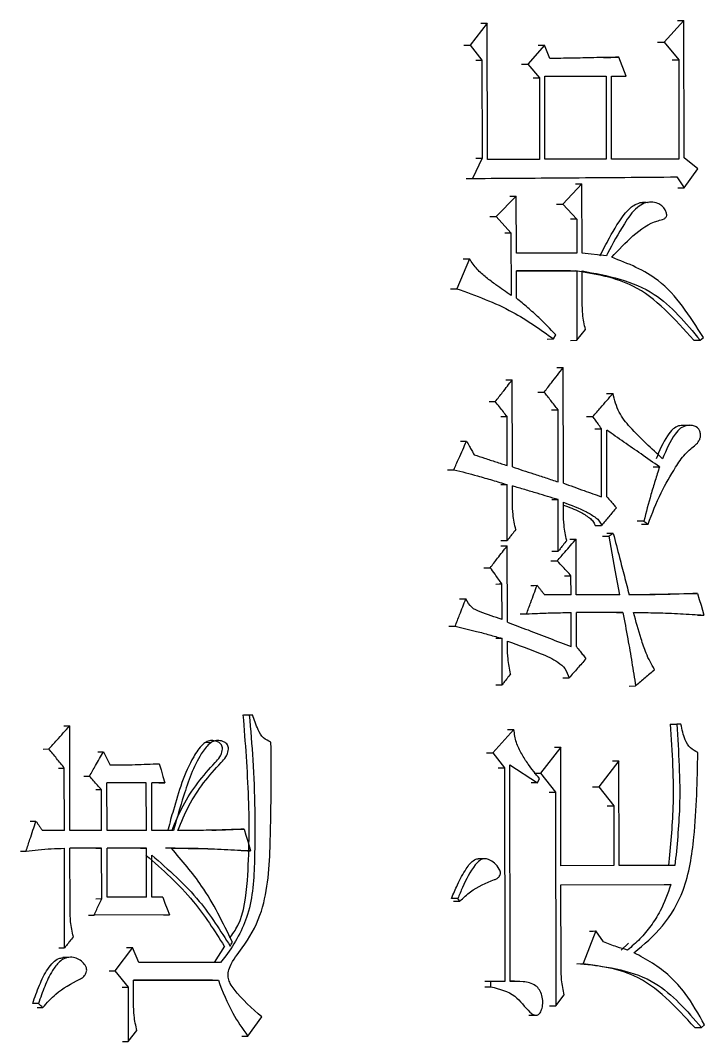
# Model space of a CAD drawing. Header units: millimetres. Extents: x 2104 to 4053, y 855 to 2233.
# Drawn here: x 2979.87 to 2985.31, y 1054.64 to 1062.76 of the extents above; entities that cross this region are included whole.
import ezdxf

# ---------------------------------------------------------------- set-up
doc = ezdxf.new("R2010")
doc.units = ezdxf.units.MM

msp = doc.modelspace()

# ---------------------------------------------------------------- linework, layer by layer
at = {"color": 7, "linetype": 'Continuous', "lineweight": 25}
for p, q in [((2983.5788, 1062.7344), (2983.4435, 1062.5612)), ((2983.5807, 1061.6527), (2983.5788, 1062.7344)), ((2985.1437, 1062.757), (2984.9851, 1062.5838)), ((2985.1455, 1061.6645), (2985.1437, 1062.757)), ((2984.9851, 1062.5838), (2985.1024, 1062.4433)), ((2983.4435, 1062.5612), (2983.537, 1062.4423)), ((2984.0357, 1062.5616), (2983.9009, 1062.4101)), ((2984.0781, 1062.4535), (2984.0357, 1062.5616)), ((2983.537, 1062.4423), (2983.5383, 1061.6635)), ((2983.9009, 1062.4101), (2983.994, 1062.302)), ((2984.5038, 1062.4621), (2984.5619, 1062.4633)), ((2984.684, 1062.3132), (2984.625, 1062.4646)), ((2985.1024, 1062.4433), (2985.1038, 1061.6536)), ((2983.994, 1062.302), (2983.9951, 1061.6529)), ((2984.0361, 1062.3128), (2984.5245, 1062.3131)), ((2984.0373, 1061.653), (2984.0361, 1062.3128)), ((2984.4734, 1062.3129), (2984.5245, 1062.3131)), ((2984.5245, 1062.3131), (2984.5256, 1061.6533)), ((2984.5665, 1062.3131), (2984.684, 1062.3132)), ((2984.5676, 1061.6533), (2984.5665, 1062.3131)), ((2984.6327, 1062.313), (2984.684, 1062.3132)), ((2983.5383, 1061.6635), (2983.4623, 1061.5012)), ((2983.4885, 1061.6632), (2983.5383, 1061.6635)), ((2983.9951, 1061.6529), (2983.5807, 1061.6527)), ((2984.5256, 1061.6533), (2984.0373, 1061.653)), ((2985.1038, 1061.6536), (2984.5676, 1061.6533)), ((2985.2542, 1061.578), (2985.1455, 1061.6645)), ((2985.0873, 1061.513), (2985.1459, 1061.4265)), ((2985.1459, 1061.4265), (2985.2542, 1061.578)), ((2984.3325, 1061.4584), (2984.1812, 1061.2961)), ((2984.3335, 1060.9068), (2984.3325, 1061.4584)), ((2983.8097, 1061.3608), (2983.6492, 1061.1984)), ((2983.8105, 1060.9064), (2983.8097, 1061.3608)), ((2984.1812, 1061.2961), (2984.2909, 1061.1772)), ((2984.8409, 1061.3073), (2984.7891, 1061.307)), ((2983.6492, 1061.1984), (2983.7679, 1061.0687)), ((2984.2909, 1061.1772), (2984.2402, 1061.1769)), ((2984.2909, 1061.1772), (2984.2914, 1060.9067)), ((2983.7679, 1061.0687), (2983.7688, 1060.5711)), ((2983.4379, 1060.8629), (2983.3365, 1060.6249)), ((2983.3883, 1060.8627), (2983.4379, 1060.863)), ((2984.2914, 1060.9067), (2983.8105, 1060.9064)), ((2984.5269, 1060.8852), (2984.3335, 1060.9068)), ((2983.8107, 1060.7658), (2984.2916, 1060.7661)), ((2984.2406, 1060.7659), (2983.8107, 1060.7656)), ((2983.8111, 1060.5495), (2983.8107, 1060.7658)), ((2984.2409, 1060.7659), (2984.2916, 1060.7661)), ((2984.2916, 1060.7661), (2984.2926, 1060.2144)), ((2984.3341, 1060.5173), (2984.3337, 1060.7661)), ((2983.2869, 1060.6245), (2983.3364, 1060.6248)), ((2984.2926, 1060.2144), (2984.3597, 1060.301)), ((2984.0566, 1060.2249), (2984.1072, 1060.2251)), ((2984.1072, 1060.2251), (2984.124, 1060.2576)), ((2984.2418, 1060.2142), (2984.2926, 1060.2144)), ((2985.2209, 1060.2148), (2985.2732, 1060.215)), ((2985.2732, 1060.215), (2985.2982, 1060.2367)), ((2984.185, 1059.0785), (2984.1834, 1059.998)), ((2983.7795, 1059.2081), (2983.7784, 1059.9004)), ((2983.5933, 1059.727), (2983.6432, 1059.7272)), ((2983.9815, 1059.803), (2984.032, 1059.8032)), ((2984.5278, 1059.7925), (2984.5792, 1059.7928)), ((2984.1428, 1059.0893), (2984.1419, 1059.6627)), ((2983.7372, 1059.2189), (2983.7366, 1059.6083)), ((2984.3689, 1059.6085), (2984.4198, 1059.6087)), ((2984.4881, 1058.9706), (2984.4872, 1059.5114)), ((2984.5302, 1058.9706), (2984.5293, 1059.5006)), ((2985.1925, 1059.5387), (2985.1402, 1059.5384)), ((2983.264, 1059.1859), (2983.3135, 1059.1862)), ((2984.8973, 1059.2086), (2984.949, 1059.2088)), ((2983.6875, 1059.0672), (2983.7375, 1059.0674)), ((2983.7382, 1058.6239), (2983.7375, 1059.0674)), ((2983.78, 1058.9269), (2983.7798, 1059.0567)), ((2984.0925, 1058.9485), (2984.1431, 1058.9487)), ((2984.1438, 1058.5377), (2984.1431, 1058.9487)), ((2984.1854, 1058.8406), (2984.1853, 1058.9271)), ((2984.8241, 1058.776), (2984.7726, 1058.7758)), ((2984.4375, 1058.7431), (2984.4885, 1058.7433)), ((2984.5811, 1058.6785), (2984.5299, 1058.6783)), ((2983.6879, 1058.6237), (2983.7382, 1058.6239)), ((2984.2876, 1058.1916), (2984.2868, 1058.6351)), ((2984.4964, 1058.6566), (2984.5475, 1058.6569)), ((2983.7393, 1057.9749), (2983.7383, 1058.5807)), ((2984.0932, 1058.5374), (2984.1438, 1058.5377)), ((2984.0849, 1058.4617), (2984.1355, 1058.4619)), ((2983.5533, 1058.4073), (2983.6031, 1058.4075)), ((2984.1945, 1058.3428), (2984.2452, 1058.343)), ((2984.2455, 1058.1916), (2984.2452, 1058.343)), ((2983.697, 1057.9965), (2983.6965, 1058.2778)), ((2984.2455, 1058.1916), (2984.0347, 1058.1914)), ((2984.6323, 1058.1918), (2984.2876, 1058.1916)), ((2985.0846, 1058.1987), (2985.1993, 1058.2027)), ((2983.359, 1058.1585), (2983.4086, 1058.1587)), ((2984.2462, 1057.7805), (2984.2457, 1058.0509)), ((2984.6577, 1058.0512), (2984.2878, 1058.051)), ((2984.2883, 1057.7805), (2984.2878, 1058.051)), ((2984.6064, 1058.0509), (2984.6577, 1058.0512)), ((2985.2498, 1058.0297), (2985.3019, 1058.0299)), ((2983.6972, 1057.8451), (2983.6473, 1057.8448)), ((2983.6979, 1057.4773), (2983.6972, 1057.8451)), ((2983.7397, 1057.7802), (2983.7396, 1057.8235)), ((2984.179, 1057.5314), (2984.2297, 1057.5317)), ((2983.6479, 1057.477), (2983.6979, 1057.4773)), ((2984.7079, 1057.4669), (2984.7593, 1057.4671)), ((2981.6398, 1057.2377), (2981.6872, 1057.238)), ((2981.6872, 1057.238), (2981.713, 1057.238)), ((2980.2605, 1056.3174), (2980.2591, 1057.1504)), ((2985.0342, 1057.1642), (2985.0863, 1057.1644)), ((2985.1197, 1057.1644), (2985.0863, 1057.1644)), ((2983.7915, 1057.1204), (2983.6226, 1056.9364)), ((2983.7415, 1057.1202), (2983.7916, 1057.1204)), ((2980.0485, 1056.9661), (2980.0939, 1056.9664)), ((2981.383, 1057.0167), (2981.3356, 1057.0164)), ((2984.1633, 1056.98), (2984.0034, 1056.7744)), ((2984.1649, 1056.0389), (2984.1633, 1056.98)), ((2983.6226, 1056.9364), (2983.7159, 1056.8174)), ((2980.217, 1056.3174), (2980.2161, 1056.815)), ((2983.7159, 1056.8174), (2983.7188, 1055.1191)), ((2983.7611, 1055.1191), (2983.7582, 1056.8391)), ((2983.7582, 1056.8391), (2983.9782, 1056.6986)), ((2984.6261, 1056.8721), (2984.4668, 1056.6665)), ((2984.6275, 1056.0392), (2984.6261, 1056.8721)), ((2980.3705, 1056.75), (2980.4163, 1056.7503)), ((2983.9782, 1056.6986), (2983.995, 1056.7311)), ((2984.0034, 1056.7744), (2984.1217, 1056.623)), ((2980.5121, 1056.6422), (2980.4662, 1056.6419)), ((2980.5127, 1056.3176), (2980.5121, 1056.6422)), ((2980.8677, 1056.6965), (2980.5554, 1056.6963)), ((2980.5561, 1056.3177), (2980.5554, 1056.6963)), ((2980.8677, 1056.6965), (2980.8213, 1056.6963)), ((2980.8683, 1056.3179), (2980.8677, 1056.6965)), ((2981.0149, 1056.6966), (2980.911, 1056.6965)), ((2980.9117, 1056.3179), (2980.911, 1056.6965)), ((2980.9683, 1056.6964), (2981.0149, 1056.6966)), ((2983.9782, 1056.6986), (2983.9278, 1056.6984)), ((2984.4668, 1056.6665), (2984.5847, 1056.5151)), ((2984.1217, 1056.623), (2984.1246, 1054.9247)), ((2984.5847, 1056.5151), (2984.5855, 1056.0391)), ((2980.217, 1056.3174), (2980.0427, 1056.3173)), ((2980.5127, 1056.3176), (2980.2605, 1056.3174)), ((2980.8683, 1056.3179), (2980.5561, 1056.3177)), ((2981.0847, 1056.3181), (2980.9117, 1056.3179)), ((2981.3888, 1056.3215), (2981.2387, 1056.3187)), ((2981.5981, 1056.329), (2981.6457, 1056.3293)), ((2980.2185, 1055.3871), (2980.2172, 1056.1768)), ((2980.5129, 1056.177), (2980.2607, 1056.1768)), ((2980.2616, 1055.69), (2980.2607, 1056.1768)), ((2980.467, 1056.1768), (2980.5129, 1056.177)), ((2980.5136, 1055.7768), (2980.5129, 1056.177)), ((2980.8686, 1056.1773), (2980.5563, 1056.177)), ((2980.557, 1055.7876), (2980.5563, 1056.177)), ((2980.8222, 1056.177), (2980.8686, 1056.1773)), ((2980.8692, 1055.7878), (2980.8686, 1056.1773)), ((2981.6976, 1056.1562), (2981.6502, 1056.156)), ((2980.9126, 1055.7879), (2980.912, 1056.1231)), ((2983.5571, 1056.0944), (2983.507, 1056.0941)), ((2984.5855, 1056.0391), (2984.1649, 1056.0389)), ((2985.0715, 1056.0394), (2984.6275, 1056.0392)), ((2984.1651, 1055.8874), (2985.0383, 1055.888)), ((2984.1663, 1055.2276), (2984.1651, 1055.8874)), ((2980.4677, 1055.7765), (2980.5136, 1055.7768)), ((2980.8692, 1055.7878), (2980.557, 1055.7876)), ((2980.9991, 1055.7879), (2980.9126, 1055.7879)), ((2983.3447, 1055.7788), (2983.2949, 1055.7785)), ((2983.3617, 1055.7572), (2983.3447, 1055.7788)), ((2981.0513, 1055.6474), (2980.453, 1055.6469)), ((2981.0047, 1055.6471), (2981.0513, 1055.6474)), ((2984.4436, 1055.5198), (2984.3431, 1055.2601)), ((2984.5026, 1055.4333), (2984.4436, 1055.5198)), ((2984.703, 1055.4221), (2984.6442, 1055.3683)), ((2980.173, 1055.3869), (2980.2185, 1055.3871)), ((2980.7573, 1055.3875), (2980.6188, 1055.2035)), ((2980.8095, 1055.2686), (2980.7573, 1055.3875)), ((2981.4108, 1055.2686), (2981.4921, 1055.3987)), ((2980.2509, 1055.3103), (2980.205, 1055.3101)), ((2981.4579, 1055.269), (2980.8095, 1055.2686)), ((2984.2919, 1055.2598), (2984.3431, 1055.2601)), ((2980.6188, 1055.2035), (2980.7231, 1055.0738)), ((2980.7664, 1055.1279), (2981.4409, 1055.1284)), ((2981.3935, 1055.1282), (2980.7664, 1055.1277)), ((2980.7667, 1054.944), (2980.7664, 1055.1279)), ((2981.3936, 1055.1282), (2981.4409, 1055.1284)), ((2983.6087, 1055.1191), (2983.5589, 1055.1188)), ((2983.6088, 1055.0758), (2983.6087, 1055.1191)), ((2983.7188, 1055.1191), (2983.6087, 1055.1191)), ((2983.7967, 1055.1203), (2983.7611, 1055.1202)), ((2980.7231, 1055.0738), (2980.7238, 1054.6411)), ((2983.559, 1055.0756), (2983.6088, 1055.0758)), ((2984.1246, 1054.9247), (2984.1919, 1055.0113)), ((2979.9996, 1054.9108), (2980.0451, 1054.911)), ((2984.0741, 1054.9244), (2984.1246, 1054.9247)), ((2981.6743, 1054.6851), (2981.7859, 1054.8366)), ((2983.9103, 1054.8501), (2983.9606, 1054.8504)), ((2985.2825, 1054.7523), (2985.3075, 1054.7739)), ((2980.7238, 1054.6411), (2980.7931, 1054.7277)), ((2985.2301, 1054.752), (2985.2825, 1054.7523)), ((2980.6777, 1054.6409), (2980.7238, 1054.6411))]:
    msp.add_line(p, q, dxfattribs=at)
at = {"color": 7, "linetype": 'Continuous', "lineweight": 25, "flags": 128}
for points in [[(2983.529, 1062.7342), (2983.5568, 1062.7343), (2983.5788, 1062.7344)], [(2985.0917, 1062.7567), (2985.1207, 1062.7569), (2985.1437, 1062.757)], [(2984.9332, 1062.5836), (2984.9623, 1062.5837), (2984.9851, 1062.5838)], [(2983.3939, 1062.561), (2983.4215, 1062.5611), (2983.4435, 1062.5612)], [(2983.9853, 1062.5614), (2984.0134, 1062.5615), (2984.0357, 1062.5616)], [(2983.4872, 1062.4421), (2983.5149, 1062.4422), (2983.537, 1062.4423)], [(2983.8506, 1062.4098), (2983.8786, 1062.41), (2983.9009, 1062.4101)], [(2984.5735, 1062.4644), (2984.6023, 1062.4645), (2984.625, 1062.4646)], [(2985.0505, 1062.443), (2985.0795, 1062.4432), (2985.1024, 1062.4433)], [(2983.9436, 1062.3017), (2983.9717, 1062.3019), (2983.994, 1062.302)], [(2983.4126, 1061.5009), (2983.4403, 1061.5011), (2983.4623, 1061.5012)], [(2984.2817, 1061.4582), (2984.31, 1061.4583), (2984.3325, 1061.4584)], [(2983.7596, 1061.3605), (2983.7875, 1061.3607), (2983.8097, 1061.3608)], [(2985.0938, 1061.4262), (2985.123, 1061.4264), (2985.1459, 1061.4265)], [(2984.1306, 1061.2958), (2984.1588, 1061.296), (2984.1812, 1061.2961)], [(2983.5993, 1061.1982), (2983.6271, 1061.1983), (2983.6492, 1061.1984)], [(2983.7178, 1061.0684), (2983.7457, 1061.0686), (2983.7679, 1061.0687)], [(2984.1325, 1059.9978), (2984.161, 1059.9979), (2984.1834, 1059.998)], [(2983.7283, 1059.9002), (2983.7562, 1059.9003), (2983.7784, 1059.9004)], [(2984.0913, 1059.6624), (2984.1195, 1059.6625), (2984.1419, 1059.6627)], [(2983.6862, 1059.6081), (2983.7144, 1059.6082), (2983.7366, 1059.6083)], [(2984.4359, 1059.5112), (2984.4647, 1059.5113), (2984.4872, 1059.5114)], [(2983.3653, 1059.4132), (2983.393, 1059.4133), (2983.4149, 1059.4134)], [(2984.8062, 1058.7542), (2984.8291, 1058.7543), (2984.8434, 1058.7544), (2984.8577, 1058.7544)], [(2984.2361, 1058.6349), (2984.2644, 1058.635), (2984.2868, 1058.6351)], [(2984.6323, 1058.1918), (2984.5966, 1058.3875), (2984.5721, 1058.5222), (2984.5475, 1058.6569)], [(2983.6883, 1058.5804), (2983.7162, 1058.5806), (2983.7383, 1058.5807)], [(2983.6465, 1058.2775), (2983.6744, 1058.2777), (2983.6965, 1058.2778)], [(2983.9251, 1058.2669), (2983.9532, 1058.267), (2983.9755, 1058.2671)], [(2985.1993, 1058.2027), (2985.2286, 1058.2029), (2985.2516, 1058.203)], [(2985.2516, 1058.203), (2985.2654, 1058.1556), (2985.2791, 1058.1083), (2985.3019, 1058.0299)], [(2983.8409, 1058.0397), (2983.8692, 1058.0398), (2983.8914, 1058.0399)], [(2983.2746, 1057.9419), (2983.3022, 1057.9421), (2983.3241, 1057.9422)], [(2980.2135, 1057.1501), (2980.2389, 1057.1503), (2980.2591, 1057.1504)], [(2984.1127, 1056.9797), (2984.1409, 1056.9799), (2984.1633, 1056.98)], [(2980.483, 1056.9448), (2980.5087, 1056.9449), (2980.529, 1056.945)], [(2980.529, 1056.945), (2980.5502, 1056.9011), (2980.5657, 1056.869), (2980.5813, 1056.8369)], [(2983.5727, 1056.9361), (2983.6005, 1056.9363), (2983.6226, 1056.9364)], [(2980.1706, 1056.8148), (2980.196, 1056.8149), (2980.2161, 1056.815)], [(2980.9249, 1056.8478), (2980.9508, 1056.8479), (2980.9714, 1056.848)], [(2980.9714, 1056.848), (2980.985, 1056.8005), (2981, 1056.7485), (2981.0149, 1056.6966)], [(2983.6659, 1056.8172), (2983.6938, 1056.8173), (2983.7159, 1056.8174)], [(2984.5749, 1056.8718), (2984.6035, 1056.872), (2984.6261, 1056.8721)], [(2983.953, 1056.7741), (2983.9811, 1056.7742), (2984.0034, 1056.7744)], [(2984.4158, 1056.6662), (2984.4443, 1056.6664), (2984.4668, 1056.6665)], [(2984.0712, 1056.6227), (2984.0994, 1056.6229), (2984.1217, 1056.623)], [(2984.5336, 1056.5148), (2984.5621, 1056.515), (2984.5847, 1056.5151)], [(2979.945, 1056.3927), (2979.9703, 1056.3929), (2979.9903, 1056.393)], [(2981.6457, 1056.3293), (2981.6599, 1056.2819), (2981.6741, 1056.2346), (2981.6976, 1056.1562)], [(2979.867, 1056.1547), (2979.8922, 1056.1548), (2979.9122, 1056.1549)], [(2985.0383, 1055.888), (2985.0217, 1055.8879), (2985.004, 1055.8878), (2984.9865, 1055.8877)], [(2980.9991, 1055.7879), (2981.0162, 1055.7418), (2981.0338, 1055.6946), (2981.0513, 1055.6474)], [(2983.3118, 1055.7569), (2983.3293, 1055.757), (2983.3455, 1055.7571), (2983.3617, 1055.7572)], [(2980.4071, 1055.6467), (2980.4327, 1055.6468), (2980.453, 1055.6469)], [(2984.3926, 1055.5196), (2984.421, 1055.5197), (2984.4436, 1055.5198)], [(2981.5353, 1055.3989), (2981.5438, 1055.4151), (2981.5524, 1055.4313)], [(2980.711, 1055.3873), (2980.7368, 1055.3874), (2980.7573, 1055.3875)], [(2980.5727, 1055.2033), (2980.5984, 1055.2034), (2980.6188, 1055.2035)], [(2980.6769, 1055.0736), (2980.7027, 1055.0737), (2980.7231, 1055.0738)], [(2980.0102, 1054.9435), (2979.9985, 1054.9434), (2979.9868, 1054.9433), (2979.9649, 1054.9432)], [(2981.6269, 1054.6848), (2981.6387, 1054.6849), (2981.6507, 1054.685), (2981.6743, 1054.6851)]]:
    msp.add_lwpolyline(points, dxfattribs=at)
at = {"color": 7, "linetype": 'Continuous', "lineweight": 25}
for points, knots in [([(2984.625, 1062.4646), (2984.5586, 1062.4633), (2984.4344, 1062.4607), (2984.252, 1062.457), (2984.1361, 1062.4547), (2984.0781, 1062.4535)], [0, 0, 0, 0, 0.365157, 0.682577, 1, 1, 1, 1]), ([(2983.4623, 1061.5012), (2983.7276, 1061.5029), (2984.1325, 1061.5056), (2984.6732, 1061.5096), (2984.9493, 1061.5119), (2985.0873, 1061.513)], [0, 0, 0, 0, 0.487242, 0.743616, 1, 1, 1, 1]), ([(2984.4756, 1060.885), (2984.5003, 1060.933), (2984.5617, 1061.0523), (2984.6451, 1061.1929), (2984.7345, 1061.2876), (2984.798, 1061.3117), (2984.8397, 1061.3163), (2984.8592, 1061.309), (2984.8601, 1061.3087)], [0, 0, 0, 0, 0.257229, 0.638919, 0.785449, 0.890225, 0.994686, 1, 1, 1, 1]), ([(2984.5688, 1060.8746), (2984.6234, 1060.9331), (2984.7332, 1061.0506), (2984.8789, 1061.1551), (2984.9739, 1061.174), (2984.9948, 1061.1864), (2985.0019, 1061.1938), (2985.0056, 1061.2024), (2985.0069, 1061.2134), (2985.0042, 1061.2305), (2984.9925, 1061.2563), (2984.9695, 1061.2844), (2984.9308, 1061.3073), (2984.8819, 1061.3152), (2984.8248, 1061.3068), (2984.7448, 1061.2552), (2984.6481, 1061.1137), (2984.5741, 1060.9789), (2984.5299, 1060.8913), (2984.5269, 1060.8852)], [0, 0, 0, 0, 0.18163, 0.364882, 0.405351, 0.414707, 0.422093, 0.428253, 0.434385, 0.444972, 0.464049, 0.494572, 0.524891, 0.568286, 0.613424, 0.66332, 0.787219, 0.985383, 1, 1, 1, 1]), ([(2983.7688, 1060.5711), (2983.7285, 1060.5992), (2983.662, 1060.6455), (2983.5705, 1060.7125), (2983.4956, 1060.7771), (2983.4573, 1060.8342), (2983.4379, 1060.863)], [0, 0, 0, 0, 0.3368644, 0.5553727, 0.7756395, 1, 1, 1, 1]), ([(2985.2982, 1060.2367), (2985.1905, 1060.407), (2985.0007, 1060.7073), (2984.6993, 1060.824), (2984.5689, 1060.8744)], [0, 0, 0, 0, 0.56753, 1, 1, 1, 1]), ([(2985.2209, 1060.2148), (2985.0704, 1060.3838), (2984.8045, 1060.6825), (2984.4405, 1060.7406), (2984.2826, 1060.7659)], [0, 0, 0, 0, 0.566016, 1, 1, 1, 1]), ([(2984.3337, 1060.7661), (2984.5357, 1060.7282), (2984.9019, 1060.6594), (2985.1583, 1060.3525), (2985.2732, 1060.215)], [0, 0, 0, 0, 0.551707, 1, 1, 1, 1]), ([(2983.3365, 1060.6248), (2983.4877, 1060.5703), (2983.7592, 1060.4724), (2984.0003, 1060.3011), (2984.1072, 1060.2251)], [0, 0, 0, 0, 0.556947, 1, 1, 1, 1]), ([(2984.124, 1060.2576), (2984.0798, 1060.3042), (2984.0082, 1060.3797), (2983.9018, 1060.4744), (2983.8413, 1060.5244), (2983.8111, 1060.5495)], [0, 0, 0, 0, 0.4457179, 0.7226555, 1, 1, 1, 1]), ([(2984.3597, 1060.301), (2984.3513, 1060.3408), (2984.3362, 1060.4119), (2984.3348, 1060.4851), (2984.3341, 1060.5173)], [0, 0, 0, 0, 0.558835, 1, 1, 1, 1]), ([(2984.032, 1059.8032), (2984.0512, 1059.8279), (2984.0861, 1059.8728), (2984.1366, 1059.9377), (2984.1678, 1059.9779), (2984.1834, 1059.998)], [0, 0, 0, 0, 0.380765, 0.690382, 1, 1, 1, 1]), ([(2983.6432, 1059.7272), (2983.6625, 1059.752), (2983.6947, 1059.7932), (2983.7398, 1059.8509), (2983.7655, 1059.8839), (2983.7784, 1059.9004)], [0, 0, 0, 0, 0.4283605, 0.7141801, 1, 1, 1, 1]), ([(2983.7366, 1059.6083), (2983.7269, 1059.6207), (2983.7065, 1059.6467), (2983.6754, 1059.6863), (2983.654, 1059.7136), (2983.6432, 1059.7272)], [0, 0, 0, 0, 0.311538, 0.655769, 1, 1, 1, 1]), ([(2984.1419, 1059.6627), (2984.1322, 1059.675), (2984.1129, 1059.6997), (2984.0763, 1059.7466), (2984.0493, 1059.7811), (2984.032, 1059.8032)], [0, 0, 0, 0, 0.2636094, 0.5272188, 1, 1, 1, 1]), ([(2984.4198, 1059.6087), (2984.4401, 1059.6322), (2984.4769, 1059.6746), (2984.53, 1059.7359), (2984.5628, 1059.7738), (2984.5792, 1059.7927)], [0, 0, 0, 0, 0.382246, 0.691123, 1, 1, 1, 1]), ([(2984.974, 1059.2737), (2984.8862, 1059.3537), (2984.7634, 1059.4656), (2984.6184, 1059.6379), (2984.5924, 1059.7407), (2984.5792, 1059.7927)], [0, 0, 0, 0, 0.5534418, 0.7739919, 1, 1, 1, 1]), ([(2984.4872, 1059.5114), (2984.4782, 1059.5244), (2984.4625, 1059.5471), (2984.44, 1059.5795), (2984.4265, 1059.599), (2984.4198, 1059.6087)], [0, 0, 0, 0, 0.400148, 0.700074, 1, 1, 1, 1]), ([(2984.949, 1059.2088), (2984.9, 1059.2429), (2984.8056, 1059.3086), (2984.6657, 1059.4059), (2984.5747, 1059.4691), (2984.5293, 1059.5006)], [0, 0, 0, 0, 0.350841, 0.67542, 1, 1, 1, 1]), ([(2984.8577, 1058.7544), (2984.8905, 1058.8383), (2984.9524, 1058.9963), (2985.0577, 1059.1771), (2985.1362, 1059.2957), (2985.1939, 1059.3503), (2985.2341, 1059.3802), (2985.2611, 1059.409), (2985.2739, 1059.4387), (2985.2762, 1059.4658), (2985.271, 1059.4919), (2985.2588, 1059.513), (2985.2383, 1059.5293), (2985.2057, 1059.5398), (2985.1618, 1059.5395), (2985.112, 1059.5169), (2985.0392, 1059.4327), (2985.0023, 1059.3428), (2984.974, 1059.2737)], [0, 0, 0, 0, 0.1973577, 0.3716218, 0.4684312, 0.5172077, 0.5568316, 0.5884152, 0.6075284, 0.6266788, 0.6455739, 0.6637703, 0.6799899, 0.7065693, 0.7475335, 0.7882241, 0.8372977, 1, 1, 1, 1]), ([(2985.14, 1059.5381), (2985.1269, 1059.5375), (2985.0978, 1059.5363), (2985.051, 1059.5089), (2984.9845, 1059.4235), (2984.9485, 1059.337), (2984.9221, 1059.2735)], [0, 0, 0, 0, 0.1173074, 0.2617797, 0.4577595, 1, 1, 1, 1]), ([(2983.3135, 1059.1862), (2983.3267, 1059.2158), (2983.3502, 1059.2685), (2983.384, 1059.3442), (2983.4046, 1059.3903), (2983.4149, 1059.4134)], [0, 0, 0, 0, 0.391005, 0.695503, 1, 1, 1, 1]), ([(2983.4149, 1059.4134), (2983.4227, 1059.3993), (2983.4365, 1059.3743), (2983.4563, 1059.3382), (2983.4684, 1059.3162), (2983.4745, 1059.3053)], [0, 0, 0, 0, 0.39045, 0.695225, 1, 1, 1, 1]), ([(2983.4745, 1059.3053), (2983.5023, 1059.2961), (2983.56, 1059.2772), (2983.6476, 1059.2484), (2983.7073, 1059.2287), (2983.7372, 1059.2189)], [0, 0, 0, 0, 0.316836, 0.658418, 1, 1, 1, 1]), ([(2983.3135, 1059.1862), (2983.3765, 1059.1702), (2983.4792, 1059.1442), (2983.6202, 1059.1031), (2983.6984, 1059.0793), (2983.7375, 1059.0674)], [0, 0, 0, 0, 0.443258, 0.721609, 1, 1, 1, 1]), ([(2983.7795, 1059.2081), (2983.835, 1059.19), (2983.9233, 1059.1612), (2984.0444, 1059.1216), (2984.11, 1059.1001), (2984.1428, 1059.0893)], [0, 0, 0, 0, 0.457133, 0.728566, 1, 1, 1, 1]), ([(2984.949, 1059.2088), (2984.9374, 1059.1723), (2984.9142, 1059.0993), (2984.8704, 1058.9558), (2984.8425, 1058.8473), (2984.8241, 1058.776)], [0, 0, 0, 0, 0.255842, 0.511695, 1, 1, 1, 1]), ([(2984.185, 1059.0785), (2984.2124, 1059.0688), (2984.2673, 1059.0493), (2984.3684, 1059.0133), (2984.442, 1058.987), (2984.4881, 1058.9706)], [0, 0, 0, 0, 0.271219, 0.542438, 1, 1, 1, 1]), ([(2984.1431, 1058.9487), (2984.0874, 1058.9653), (2983.9991, 1058.9915), (2983.878, 1059.0275), (2983.8125, 1059.0469), (2983.7798, 1059.0567)], [0, 0, 0, 0, 0.460095, 0.730047, 1, 1, 1, 1]), ([(2983.8057, 1058.7105), (2983.7973, 1058.7503), (2983.7821, 1058.8214), (2983.7807, 1058.8946), (2983.78, 1058.9269)], [0, 0, 0, 0, 0.558835, 1, 1, 1, 1]), ([(2984.1853, 1058.9271), (2984.2471, 1058.9043), (2984.3363, 1058.8714), (2984.4291, 1058.8157), (2984.4724, 1058.7803), (2984.4831, 1058.7558), (2984.4885, 1058.7434)], [0, 0, 0, 0, 0.5541785, 0.8003972, 0.8992106, 1, 1, 1, 1]), ([(2984.5302, 1058.9706), (2984.5404, 1058.9589), (2984.5581, 1058.9387), (2984.5834, 1058.9098), (2984.5984, 1058.8927), (2984.6059, 1058.8841)], [0, 0, 0, 0, 0.404836, 0.702418, 1, 1, 1, 1]), ([(2984.1853, 1058.9055), (2984.2297, 1058.8889), (2984.3014, 1058.8621), (2984.3778, 1058.8155), (2984.4212, 1058.78), (2984.4318, 1058.7555), (2984.4372, 1058.7431)], [0, 0, 0, 0, 0.472223, 0.763647, 0.880628, 1, 1, 1, 1]), ([(2984.211, 1058.6242), (2984.2026, 1058.664), (2984.1875, 1058.7351), (2984.186, 1058.8083), (2984.1854, 1058.8406)], [0, 0, 0, 0, 0.558835, 1, 1, 1, 1]), ([(2984.6059, 1058.8841), (2984.5959, 1058.8721), (2984.576, 1058.8483), (2984.5369, 1058.8014), (2984.5077, 1058.7664), (2984.4885, 1058.7434)], [0, 0, 0, 0, 0.254567, 0.509134, 1, 1, 1, 1]), ([(2983.8057, 1058.7105), (2983.7961, 1058.6982), (2983.78, 1058.6775), (2983.7575, 1058.6487), (2983.7447, 1058.6322), (2983.7382, 1058.6239)], [0, 0, 0, 0, 0.42836, 0.71418, 1, 1, 1, 1]), ([(2984.5811, 1058.6785), (2984.5977, 1058.6147), (2984.6271, 1058.5017), (2984.6694, 1058.3395), (2984.695, 1058.2411), (2984.7078, 1058.1918)], [0, 0, 0, 0, 0.393352, 0.696676, 1, 1, 1, 1]), ([(2984.1355, 1058.4619), (2984.1559, 1058.4853), (2984.1914, 1058.5258), (2984.2418, 1058.5836), (2984.2718, 1058.6179), (2984.2868, 1058.6351)], [0, 0, 0, 0, 0.404831, 0.702416, 1, 1, 1, 1]), ([(2984.211, 1058.6242), (2984.2014, 1058.6119), (2984.1854, 1058.5913), (2984.163, 1058.5624), (2984.1502, 1058.5459), (2984.1438, 1058.5377)], [0, 0, 0, 0, 0.42836, 0.71418, 1, 1, 1, 1]), ([(2983.6031, 1058.4075), (2983.6225, 1058.4322), (2983.6546, 1058.4735), (2983.6997, 1058.5312), (2983.7254, 1058.5642), (2983.7383, 1058.5807)], [0, 0, 0, 0, 0.42836, 0.71418, 1, 1, 1, 1]), ([(2984.2452, 1058.343), (2984.2347, 1058.3544), (2984.2137, 1058.3771), (2984.1772, 1058.4168), (2984.1511, 1058.445), (2984.1355, 1058.4619)], [0, 0, 0, 0, 0.286959, 0.573919, 1, 1, 1, 1]), ([(2983.6965, 1058.2778), (2983.6873, 1058.2906), (2983.6688, 1058.3162), (2983.6377, 1058.3595), (2983.6158, 1058.3899), (2983.6031, 1058.4075)], [0, 0, 0, 0, 0.296437, 0.592873, 1, 1, 1, 1]), ([(2983.8914, 1058.0399), (2983.9027, 1058.0705), (2983.9224, 1058.1237), (2983.9505, 1058.1994), (2983.9671, 1058.2446), (2983.9755, 1058.2671)], [0, 0, 0, 0, 0.404258, 0.702129, 1, 1, 1, 1]), ([(2983.9755, 1058.2671), (2983.9804, 1058.2608), (2983.9903, 1058.2482), (2984.0051, 1058.2293), (2984.0199, 1058.2104), (2984.0298, 1058.1977), (2984.0347, 1058.1914)], [0, 0, 0, 0, 0.25, 0.5, 0.75, 1, 1, 1, 1]), ([(2985.2516, 1058.203), (2985.1547, 1058.1991), (2985.0158, 1058.1935), (2984.8343, 1058.1921), (2984.75, 1058.1919), (2984.7078, 1058.1918)], [0, 0, 0, 0, 0.535662, 0.767824, 1, 1, 1, 1]), ([(2985.0849, 1058.1981), (2985.0834, 1058.198), (2985.0808, 1058.198), (2985.0374, 1058.1965), (2984.9173, 1058.1933), (2984.8097, 1058.1923), (2984.7515, 1058.192), (2984.7288, 1058.1919), (2984.7204, 1058.1919), (2984.7169, 1058.1919), (2984.717, 1058.1919), (2984.717, 1058.1919)], [0, 0, 0, 0, 0.038955, 0.06494, 0.50828, 0.783718, 0.908523, 0.94466, 0.981924, 0.997002, 1, 1, 1, 1]), ([(2983.3241, 1057.9422), (2983.3359, 1057.9726), (2983.356, 1058.0238), (2983.3841, 1058.096), (2983.4004, 1058.1377), (2983.4086, 1058.1586)], [0, 0, 0, 0, 0.4210481, 0.7105241, 1, 1, 1, 1]), ([(2983.697, 1057.9965), (2983.6389, 1058.0152), (2983.5578, 1058.0414), (2983.451, 1058.0862), (2983.4229, 1058.1343), (2983.4086, 1058.1586)], [0, 0, 0, 0, 0.554938, 0.774738, 1, 1, 1, 1]), ([(2983.8914, 1058.0399), (2983.9209, 1058.0415), (2983.9948, 1058.0454), (2984.1129, 1058.0494), (2984.2014, 1058.0504), (2984.2457, 1058.0509)], [0, 0, 0, 0, 0.249757, 0.624822, 1, 1, 1, 1]), ([(2984.6577, 1058.0512), (2984.6709, 1057.9815), (2984.6959, 1057.8497), (2984.7293, 1057.6548), (2984.7493, 1057.5297), (2984.7593, 1057.4671)], [0, 0, 0, 0, 0.359205, 0.679574, 1, 1, 1, 1]), ([(2984.7416, 1058.0512), (2984.8035, 1058.0508), (2984.9281, 1058.05), (2985.1149, 1058.0418), (2985.2396, 1058.0339), (2985.3019, 1058.0299)], [0, 0, 0, 0, 0.33056, 0.665221, 1, 1, 1, 1]), ([(2984.9097, 1057.5968), (2984.8855, 1057.6396), (2984.8418, 1057.7167), (2984.7935, 1057.8733), (2984.7619, 1057.9817), (2984.7416, 1058.0512)], [0, 0, 0, 0, 0.308167, 0.555958, 1, 1, 1, 1]), ([(2983.3241, 1057.9422), (2983.3812, 1057.929), (2983.4723, 1057.9081), (2983.5964, 1057.8741), (2983.6636, 1057.8547), (2983.6972, 1057.8451)], [0, 0, 0, 0, 0.455912, 0.727931, 1, 1, 1, 1]), ([(2983.7393, 1057.9749), (2983.794, 1057.954), (2983.906, 1057.9111), (2984.075, 1057.8463), (2984.1891, 1057.8024), (2984.2462, 1057.7805)], [0, 0, 0, 0, 0.323157, 0.661578, 1, 1, 1, 1]), ([(2983.7396, 1057.8235), (2983.8293, 1057.7916), (2983.966, 1057.7429), (2984.1205, 1057.6749), (2984.2019, 1057.6092), (2984.2203, 1057.5578), (2984.2297, 1057.5317)], [0, 0, 0, 0, 0.493627, 0.751972, 0.874128, 1, 1, 1, 1]), ([(2983.7654, 1057.5639), (2983.7569, 1057.6036), (2983.7418, 1057.6748), (2983.7403, 1057.7479), (2983.7397, 1057.7802)], [0, 0, 0, 0, 0.558835, 1, 1, 1, 1]), ([(2984.2883, 1057.7805), (2984.2979, 1057.7682), (2984.3154, 1057.7458), (2984.3407, 1057.7134), (2984.3564, 1057.6933), (2984.3642, 1057.6832)], [0, 0, 0, 0, 0.380769, 0.690385, 1, 1, 1, 1]), ([(2984.3642, 1057.6832), (2984.353, 1057.6706), (2984.3306, 1057.6453), (2984.297, 1057.6075), (2984.2634, 1057.5696), (2984.2409, 1057.5443), (2984.2297, 1057.5317)], [0, 0, 0, 0, 0.25, 0.5, 0.75, 1, 1, 1, 1]), ([(2983.7654, 1057.5639), (2983.7558, 1057.5515), (2983.7397, 1057.5309), (2983.7172, 1057.502), (2983.7043, 1057.4855), (2983.6979, 1057.4773)], [0, 0, 0, 0, 0.4283603, 0.7141801, 1, 1, 1, 1]), ([(2984.9097, 1057.5968), (2984.8847, 1057.5752), (2984.8346, 1057.532), (2984.7844, 1057.4888), (2984.7593, 1057.4671)], [0, 0, 0, 0, 0.499635, 1, 1, 1, 1]), ([(2981.6872, 1057.238), (2981.6972, 1057.1182), (2981.7295, 1056.7347), (2981.7385, 1056.2071), (2981.7087, 1055.6577), (2981.5607, 1055.3995), (2981.4721, 1055.2866), (2981.4581, 1055.2688)], [0, 0, 0, 0, 0.175955, 0.563795, 0.77802, 0.965061, 1, 1, 1, 1]), ([(2981.5321, 1055.4626), (2981.5547, 1055.4955), (2981.6441, 1055.6256), (2981.6868, 1056.0228), (2981.6905, 1056.5772), (2981.6566, 1057.0168), (2981.6395, 1057.2377)], [0, 0, 0, 0, 0.068592, 0.271381, 0.633799, 1, 1, 1, 1]), ([(2981.8596, 1057.0218), (2981.8383, 1057.031), (2981.7946, 1057.0501), (2981.7478, 1057.1335), (2981.7263, 1057.1981), (2981.713, 1057.238)], [0, 0, 0, 0, 0.266463, 0.547608, 1, 1, 1, 1]), ([(2980.0939, 1056.9664), (2980.115, 1056.9898), (2980.153, 1057.0322), (2980.2081, 1057.0935), (2980.2421, 1057.1314), (2980.2591, 1057.1504)], [0, 0, 0, 0, 0.382288, 0.691144, 1, 1, 1, 1]), ([(2985.0342, 1057.1642), (2985.0485, 1056.9437), (2985.0729, 1056.5677), (2985.0351, 1056.1938), (2985.0194, 1056.0392)], [0, 0, 0, 0, 0.586461, 1, 1, 1, 1]), ([(2985.0863, 1057.1644), (2985.1006, 1056.9439), (2985.125, 1056.568), (2985.0872, 1056.194), (2985.0715, 1056.0394)], [0, 0, 0, 0, 0.586461, 1, 1, 1, 1]), ([(2985.2537, 1056.9374), (2985.2334, 1056.9485), (2985.192, 1056.9712), (2985.1413, 1057.0522), (2985.128, 1057.1216), (2985.1197, 1057.1644)], [0, 0, 0, 0, 0.268928, 0.548046, 1, 1, 1, 1]), ([(2983.995, 1056.7311), (2983.9641, 1056.7686), (2983.9129, 1056.8307), (2983.8518, 1056.9273), (2983.8053, 1057.0169), (2983.7962, 1057.0857), (2983.7916, 1057.1204)], [0, 0, 0, 0, 0.334836, 0.553745, 0.775373, 1, 1, 1, 1]), ([(2980.2161, 1056.815), (2980.1958, 1056.8402), (2980.1652, 1056.8781), (2980.1245, 1056.9285), (2980.1041, 1056.9537), (2980.0939, 1056.9664)], [0, 0, 0, 0, 0.5, 0.75, 1, 1, 1, 1]), ([(2981.0724, 1056.3178), (2981.0998, 1056.3848), (2981.1831, 1056.5882), (2981.3311, 1056.7706), (2981.4519, 1056.8962), (2981.4694, 1056.9352), (2981.4748, 1056.9635), (2981.4732, 1056.9835), (2981.4662, 1057.0001), (2981.4513, 1057.0158), (2981.4244, 1057.0298), (2981.3892, 1057.0363), (2981.3494, 1057.0277), (2981.296, 1056.9879), (2981.1828, 1056.8147), (2981.1099, 1056.5768), (2981.0535, 1056.3761), (2981.0389, 1056.3218), (2981.0379, 1056.3178)], [0, 0, 0, 0, 0.1240749, 0.3766694, 0.4113218, 0.4353589, 0.4491075, 0.4595935, 0.4685264, 0.4795687, 0.4975901, 0.5244678, 0.5465191, 0.5733737, 0.6443618, 0.9043295, 0.9930061, 1, 1, 1, 1]), ([(2981.1194, 1056.3181), (2981.1468, 1056.385), (2981.2301, 1056.5883), (2981.3782, 1056.7709), (2981.4993, 1056.8963), (2981.5168, 1056.9354), (2981.5222, 1056.9636), (2981.5207, 1056.9836), (2981.5137, 1057.0003), (2981.4989, 1057.0159), (2981.472, 1057.03), (2981.4367, 1057.0365), (2981.3995, 1057.0285), (2981.3516, 1056.996), (2981.2537, 1056.8595), (2981.1712, 1056.6229), (2981.1106, 1056.4145), (2981.0859, 1056.3224), (2981.0847, 1056.3181)], [0, 0, 0, 0, 0.124007, 0.376465, 0.411268, 0.435218, 0.449016, 0.459492, 0.468414, 0.479423, 0.497391, 0.524308, 0.546398, 0.568411, 0.629484, 0.837717, 0.992417, 1, 1, 1, 1]), ([(2981.7859, 1054.8366), (2981.7085, 1054.9053), (2981.6178, 1054.9857), (2981.5364, 1055.0974), (2981.5178, 1055.1417), (2981.5169, 1055.1901), (2981.5477, 1055.2789), (2981.6587, 1055.4122), (2981.8257, 1055.7082), (2981.8639, 1056.2864), (2981.8612, 1056.7443), (2981.8596, 1057.0217)], [0, 0, 0, 0, 0.138482, 0.162102, 0.180201, 0.198515, 0.22064, 0.2973, 0.42504, 0.651641, 1, 1, 1, 1]), ([(2980.4163, 1056.7503), (2980.4325, 1056.7782), (2980.4593, 1056.8246), (2980.4969, 1056.8895), (2980.5183, 1056.9265), (2980.529, 1056.945)], [0, 0, 0, 0, 0.429876, 0.714938, 1, 1, 1, 1]), ([(2984.7461, 1055.347), (2984.8251, 1055.4131), (2984.9839, 1055.5459), (2985.169, 1055.8613), (2985.2419, 1056.3453), (2985.2492, 1056.7135), (2985.2537, 1056.9374)], [0, 0, 0, 0, 0.189623, 0.381301, 0.623814, 1, 1, 1, 1]), ([(2980.9714, 1056.848), (2980.9077, 1056.8446), (2980.8109, 1056.8393), (2980.6808, 1056.8375), (2980.6144, 1056.8371), (2980.5813, 1056.8369)], [0, 0, 0, 0, 0.490533, 0.745253, 1, 1, 1, 1]), ([(2980.5121, 1056.6422), (2980.5016, 1056.654), (2980.4805, 1056.6779), (2980.4485, 1056.7139), (2980.4271, 1056.7381), (2980.4163, 1056.7503)], [0, 0, 0, 0, 0.327554, 0.663777, 1, 1, 1, 1]), ([(2979.9122, 1056.1549), (2979.9224, 1056.1862), (2979.9406, 1056.2415), (2979.9666, 1056.3208), (2979.9824, 1056.3689), (2979.9903, 1056.393)], [0, 0, 0, 0, 0.394054, 0.697027, 1, 1, 1, 1]), ([(2979.9903, 1056.393), (2979.9946, 1056.3867), (2980.0034, 1056.374), (2980.0165, 1056.3551), (2980.0296, 1056.3362), (2980.0383, 1056.3236), (2980.0427, 1056.3173)], [0, 0, 0, 0, 0.25, 0.5, 0.75, 1, 1, 1, 1]), ([(2981.6457, 1056.3293), (2981.5794, 1056.3265), (2981.4587, 1056.3216), (2981.2832, 1056.3189), (2981.174, 1056.3184), (2981.1194, 1056.3181)], [0, 0, 0, 0, 0.378518, 0.689253, 1, 1, 1, 1]), ([(2981.388, 1056.3218), (2981.404, 1056.322), (2981.4742, 1056.3233), (2981.5441, 1056.3265), (2981.5981, 1056.329)], [0, 0, 0, 0, 0.228932, 1, 1, 1, 1]), ([(2979.9122, 1056.1549), (2979.9442, 1056.1586), (2980.0109, 1056.1662), (2980.1126, 1056.1746), (2980.1823, 1056.176), (2980.2172, 1056.1768)], [0, 0, 0, 0, 0.315282, 0.657356, 1, 1, 1, 1]), ([(2981.6499, 1056.156), (2981.5781, 1056.1606), (2981.4377, 1056.1695), (2981.2279, 1056.1765), (2981.0898, 1056.177), (2981.0208, 1056.1772)], [0, 0, 0, 0, 0.343433, 0.671623, 1, 1, 1, 1]), ([(2981.5524, 1055.4313), (2981.4773, 1055.5854), (2981.3443, 1055.8583), (2981.1516, 1056.0805), (2981.0676, 1056.1773)], [0, 0, 0, 0, 0.564488, 1, 1, 1, 1]), ([(2981.0677, 1056.1774), (2981.1384, 1056.1772), (2981.2791, 1056.1768), (2981.4891, 1056.1695), (2981.6281, 1056.1607), (2981.6976, 1056.1562)], [0, 0, 0, 0, 0.336229, 0.668022, 1, 1, 1, 1]), ([(2980.8653, 1056.1228), (2980.9973, 1056.0071), (2981.2353, 1055.7983), (2981.4099, 1055.5219), (2981.4878, 1055.3986)], [0, 0, 0, 0, 0.554322, 1, 1, 1, 1]), ([(2980.912, 1056.1231), (2981.0441, 1056.0073), (2981.2824, 1055.7986), (2981.4573, 1055.5221), (2981.5352, 1055.3989)], [0, 0, 0, 0, 0.554384, 1, 1, 1, 1]), ([(2983.2949, 1055.7785), (2983.3105, 1055.8151), (2983.3453, 1055.8965), (2983.394, 1055.9891), (2983.4405, 1056.0551), (2983.4706, 1056.083), (2983.4951, 1056.0946), (2983.5051, 1056.0935), (2983.5067, 1056.0934)], [0, 0, 0, 0, 0.297354, 0.662144, 0.788121, 0.915139, 0.986847, 1, 1, 1, 1]), ([(2983.3617, 1055.7572), (2983.389, 1055.7831), (2983.4703, 1055.8602), (2983.5767, 1055.907), (2983.6581, 1055.9353), (2983.6735, 1055.9508), (2983.6822, 1055.9669), (2983.6851, 1055.9815), (2983.6831, 1055.9969), (2983.6688, 1056.0253), (2983.6387, 1056.0567), (2983.6014, 1056.0859), (2983.5681, 1056.0956), (2983.5417, 1056.0935), (2983.5125, 1056.0777), (2983.4495, 1056.0084), (2983.3969, 1055.9004), (2983.357, 1055.8074), (2983.3447, 1055.7788)], [0, 0, 0, 0, 0.115814, 0.344663, 0.368828, 0.39319, 0.409897, 0.422378, 0.434923, 0.453158, 0.514672, 0.566579, 0.59965, 0.62581, 0.651927, 0.703898, 0.90891, 1, 1, 1, 1]), ([(2985.0383, 1055.888), (2985.0131, 1055.8164), (2984.9719, 1055.6992), (2984.8815, 1055.5593), (2984.7952, 1055.4541), (2984.7288, 1055.3969), (2984.6958, 1055.3685)], [0, 0, 0, 0, 0.3463703, 0.567178, 0.7849776, 1, 1, 1, 1]), ([(2980.453, 1055.6469), (2980.4599, 1055.6617), (2980.4734, 1055.6907), (2980.4936, 1055.734), (2980.5069, 1055.7625), (2980.5136, 1055.7768)], [0, 0, 0, 0, 0.340619, 0.67031, 1, 1, 1, 1]), ([(2980.288, 1055.4737), (2980.2793, 1055.5135), (2980.2637, 1055.5846), (2980.2622, 1055.6578), (2980.2616, 1055.69)], [0, 0, 0, 0, 0.558835, 1, 1, 1, 1]), ([(2980.288, 1055.4737), (2980.2781, 1055.4614), (2980.2616, 1055.4407), (2980.2384, 1055.4119), (2980.2252, 1055.3954), (2980.2185, 1055.3871)], [0, 0, 0, 0, 0.4283602, 0.7141801, 1, 1, 1, 1]), ([(2984.6958, 1055.3685), (2984.6672, 1055.3765), (2984.6203, 1055.3895), (2984.5563, 1055.4129), (2984.5205, 1055.4265), (2984.5026, 1055.4333)], [0, 0, 0, 0, 0.438752, 0.719321, 1, 1, 1, 1]), ([(2985.3075, 1054.7739), (2985.2592, 1054.8602), (2985.1803, 1055.0013), (2985.0354, 1055.1627), (2984.8953, 1055.2669), (2984.7957, 1055.3203), (2984.7462, 1055.3469)], [0, 0, 0, 0, 0.347372, 0.56793, 0.785018, 1, 1, 1, 1]), ([(2979.9647, 1054.9432), (2979.9817, 1054.9919), (2980.0148, 1055.0868), (2980.0685, 1055.1991), (2980.1231, 1055.2687), (2980.1652, 1055.3024), (2980.1938, 1055.3061), (2980.2052, 1055.3076)], [0, 0, 0, 0, 0.33119, 0.645526, 0.797777, 0.918824, 1, 1, 1, 1]), ([(2980.0451, 1054.911), (2980.0781, 1054.9486), (2980.1624, 1055.0448), (2980.282, 1055.1058), (2980.3625, 1055.1486), (2980.3803, 1055.1679), (2980.3909, 1055.1866), (2980.3952, 1055.2083), (2980.3923, 1055.2285), (2980.3788, 1055.2542), (2980.3519, 1055.2823), (2980.3119, 1055.3072), (2980.2639, 1055.3142), (2980.217, 1055.3043), (2980.1663, 1055.2685), (2980.111, 1055.1934), (2980.0574, 1055.0795), (2980.026, 1054.9891), (2980.0102, 1054.9435)], [0, 0, 0, 0, 0.132576, 0.3392, 0.368942, 0.383767, 0.408892, 0.423885, 0.438973, 0.45932, 0.498147, 0.542368, 0.587069, 0.63299, 0.675109, 0.75468, 0.876187, 1, 1, 1, 1]), ([(2985.2301, 1054.752), (2985.0788, 1054.9163), (2984.8113, 1055.2067), (2984.4493, 1055.2437), (2984.292, 1055.2598)], [0, 0, 0, 0, 0.5655168, 1, 1, 1, 1]), ([(2984.3431, 1055.2601), (2984.5443, 1055.2331), (2984.909, 1055.1843), (2985.1669, 1054.886), (2985.2825, 1054.7523)], [0, 0, 0, 0, 0.551895, 1, 1, 1, 1]), ([(2984.1919, 1055.0113), (2984.1835, 1055.051), (2984.1683, 1055.1221), (2984.1669, 1055.1953), (2984.1663, 1055.2276)], [0, 0, 0, 0, 0.558835, 1, 1, 1, 1]), ([(2981.4409, 1055.1284), (2981.4754, 1055.0385), (2981.5367, 1054.8792), (2981.6325, 1054.744), (2981.6743, 1054.6851)], [0, 0, 0, 0, 0.564088, 1, 1, 1, 1]), ([(2983.6088, 1055.0758), (2983.6764, 1055.0594), (2983.7988, 1055.0297), (2983.8838, 1054.9052), (2983.9435, 1054.8538), (2983.9702, 1054.8468), (2983.989, 1054.8565), (2984.0039, 1054.8748), (2984.0179, 1054.9079), (2984.023, 1054.9557), (2984.0156, 1055.0065), (2983.9973, 1055.0533), (2983.949, 1055.1033), (2983.8636, 1055.1207), (2983.7953, 1055.1196), (2983.7611, 1055.1191)], [0, 0, 0, 0, 0.230315, 0.416653, 0.453363, 0.487574, 0.504133, 0.522235, 0.561764, 0.612067, 0.663426, 0.714082, 0.762172, 0.881162, 1, 1, 1, 1]), ([(2980.0451, 1054.911), (2980.0422, 1054.9138), (2980.0349, 1054.9205), (2980.0232, 1054.9313), (2980.0145, 1054.9394), (2980.0102, 1054.9435)], [0, 0, 0, 0, 0.252839, 0.626395, 1, 1, 1, 1]), ([(2980.7931, 1054.7277), (2980.7844, 1054.7675), (2980.7688, 1054.8386), (2980.7673, 1054.9117), (2980.7667, 1054.944)], [0, 0, 0, 0, 0.558835, 1, 1, 1, 1])]:
    msp.add_open_spline(points, degree=3, knots=knots, dxfattribs=at)
for points in [[(2984.8241, 1058.776), (2984.8297, 1058.7724), (2984.8409, 1058.7652), (2984.8521, 1058.758), (2984.8577, 1058.7544)], [(2984.5811, 1058.6785), (2984.5755, 1058.6749), (2984.5643, 1058.6677), (2984.5531, 1058.6605), (2984.5475, 1058.6569)]]:
    msp.add_open_spline(points, degree=3, dxfattribs=at)

doc.saveas('drawing.dxf')
